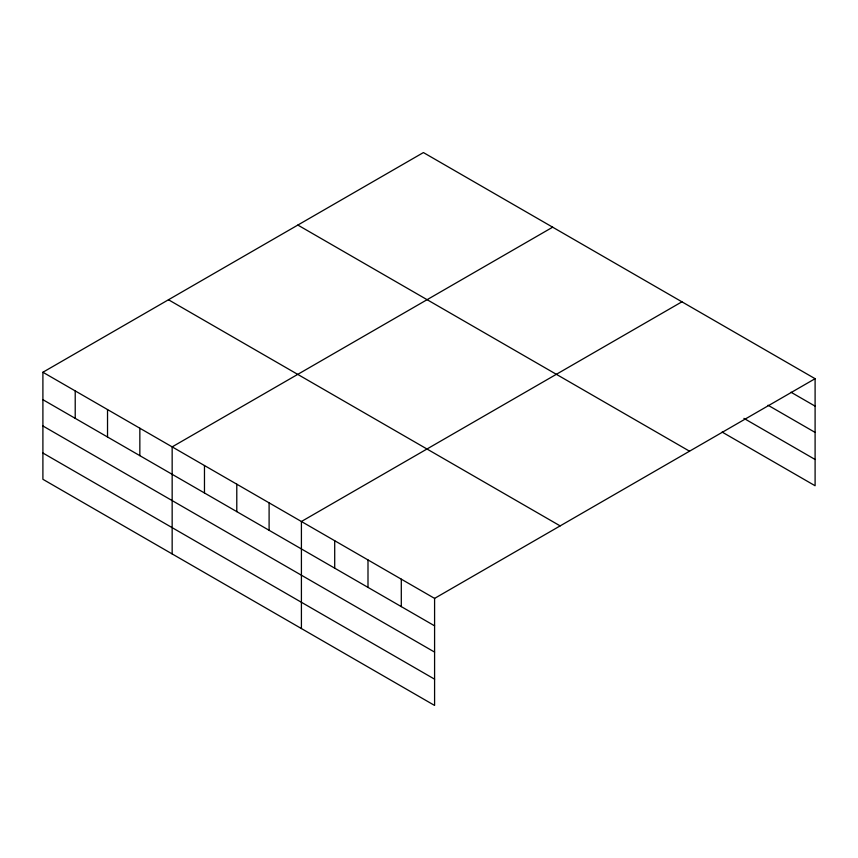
<?xml version="1.0" encoding="UTF-8"?>
<svg xmlns="http://www.w3.org/2000/svg" width="858" height="858" viewBox="0 0 858 858"><rect width="100%" height="100%" fill="white"/><g stroke="black" fill="none" stroke-linecap="round" stroke-linejoin="round"><path stroke-width="1.29" d="M434.588 652.101L434.588 598.391L42.9 372.254L42.9 479.3L434.588 705.437L434.588 652.101L42.9 425.965M722.104 432.057L815.1 485.746L815.1 378.7L423.412 152.563L42.9 372.254M552.67 227.188L172.158 446.879L172.158 553.925M681.928 301.812L301.415 521.503L301.415 628.549M434.588 598.391L815.1 378.7M790.99 392.224L815.1 406.145M768.028 405.233L815.1 432.411M743.918 418.382L815.1 459.48M297.844 225.064L689.532 451.201M168.468 299.753L560.156 525.89M42.9 399.689L434.588 625.836M42.9 453.024L434.588 679.171M401.297 579.171L401.297 606.606M367.996 559.942L367.996 587.387M334.706 540.722L334.706 568.168M269.101 502.842L269.101 530.287M236.787 484.191L236.787 511.636M204.472 465.529L204.472 492.975M139.843 428.217L139.843 455.662M107.529 409.566L107.529 437.001M75.214 390.905L75.214 418.35"/></g></svg>
